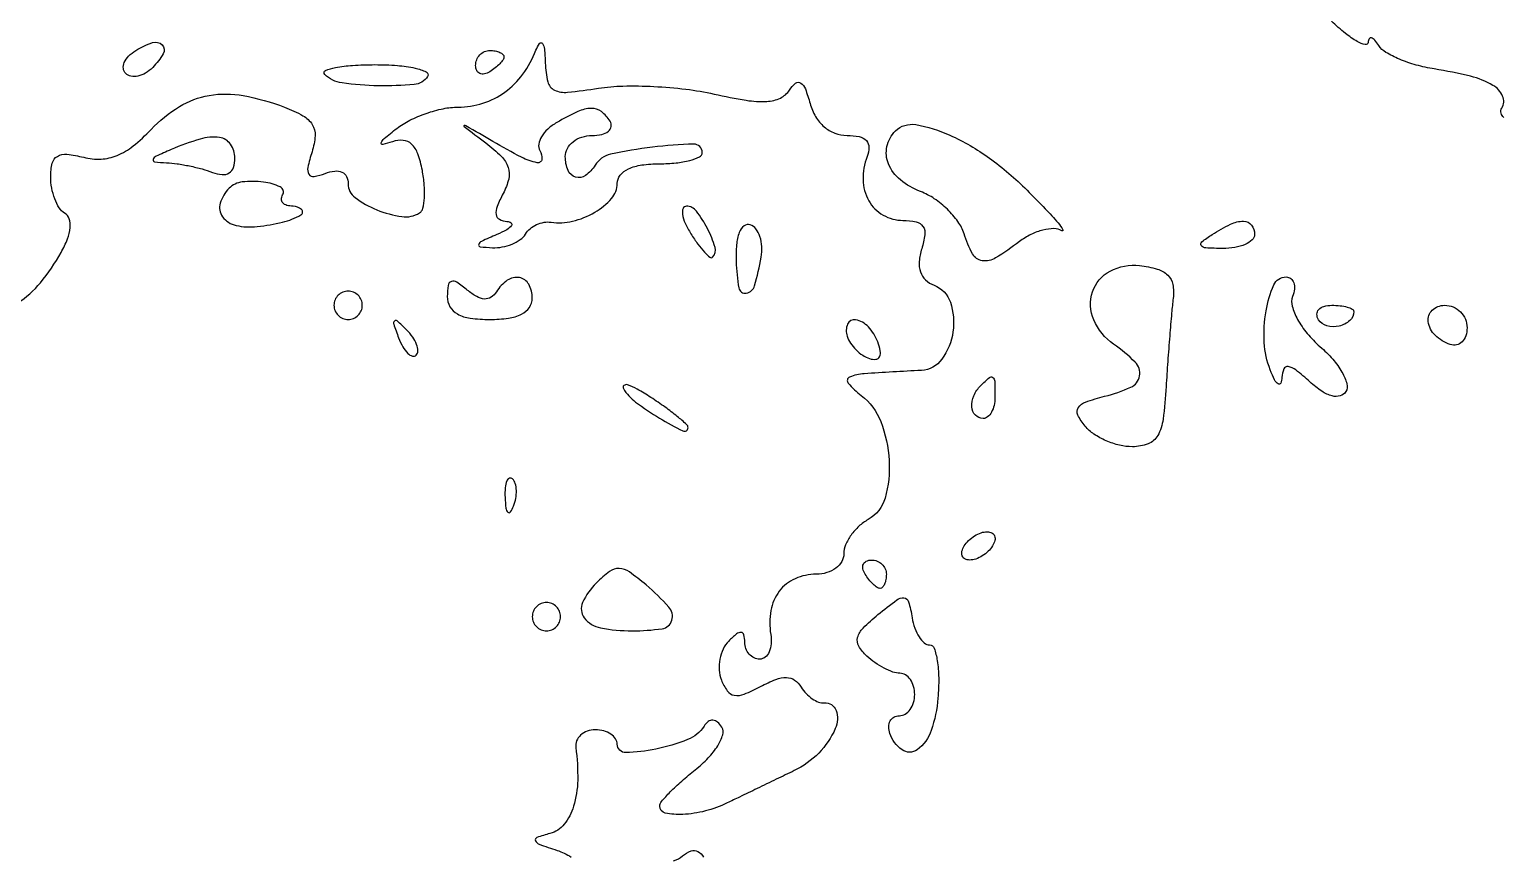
# Model space of a CAD drawing. Extents: x 0 to 4160, y 0 to 3120.
# Drawn here: x 397.5 to 501.5, y 2862.1 to 2920.5 of the extents above; entities that cross this region are included whole.
import ezdxf

# ---------------------------------------------------------------- set-up
doc = ezdxf.new("R2010")
doc.units = 0

msp = doc.modelspace()

# ---------------------------------------------------------------- linework, layer by layer
for points in [[(4159.499279, 606.274193, 0.000001), (4159.667734, 974.478125, 0.000057)], [(757.647081, 3119.740147, 0.000002), (520.492565, 3119.487217, 0.4139)], [(1964.75, 0.149832, 0.000016), (2717.930904, 0.232101, 0.000028), (3351.473438, 0.357111)], [(501.597055, 2914.273452, -0.183973), (501.397224, 2914.578796, -0.194704), (501.457295, 2914.930902, 0.24911), (501.512963, 2915.782277, 0.156872), (500.829499, 2916.539577, 0.070968), (499.241835, 2917.180522, 0.02149), (496.688709, 2917.695468, -0.028917), (495.414198, 2917.972279, -0.031782), (494.220869, 2918.388008, -0.033541), (493.259707, 2918.871211, -0.118036), (492.765313, 2919.348571, 0.034293), (492.480389, 2919.734065, 0.143906), (492.241942, 2919.890251, 0.350803), (492.083744, 2919.826929, 0.125328), (492.015313, 2919.575686, -0.477719), (491.807484, 2919.413421, -0.074019), (491.246457, 2919.635031, -0.039352), (490.411793, 2920.209282, -0.018227), (489.419436, 2921.075686, 0.012417)], [(396.67795, 2901.157528, 0.07488), (398.272824, 2902.595393, 0.043736), (399.729521, 2904.723611, 0.034539), (400.186231, 2905.684336, 0.071449), (400.376946, 2906.491389, 0.10507), (400.30267, 2907.107511, 0.173685), (399.979521, 2907.512657, -0.113918), (399.603718, 2907.884745, -0.049734), (399.287734, 2908.515965, -0.045703), (399.072535, 2909.2834, -0.045544), (399, 2910.078069, -0.05844), (399.112019, 2911.033205, -0.203875), (399.472735, 2911.522025, -0.16176), (400.141798, 2911.66609, -0.034325), (401.331423, 2911.452954, 0.073214), (402.552035, 2911.330808, 0.08661), (403.682728, 2911.582726, 0.071315), (404.822194, 2912.257105, 0.03372), (406.081423, 2913.416626, -0.065167), (408.083012, 2915.040077, -0.096516), (410.192327, 2915.831321, -0.087446), (412.597728, 2915.812056, -0.045247), (415.502042, 2914.999224, -0.035307), (416.810515, 2914.392933, -0.128766), (417.467928, 2913.767325, -0.156434), (417.664961, 2912.974906, -0.060244), (417.451742, 2911.847952, 0.02168), (417.15299, 2910.742633, 0.194389), (417.233086, 2910.256713, 0.309635), (417.590532, 2910.095844, 0.047225), (418.384601, 2910.317343, -0.060684), (419.054714, 2910.485021, -0.138241), (419.565916, 2910.407357, -0.176413), (419.883949, 2910.09603, -0.112172), (420, 2909.585247, 0.236547), (420.485021, 2908.617402, 0.063457), (422.027257, 2907.744704, 0.062083), (423.801416, 2907.26477, 0.1752), (425.039432, 2907.52437, 0.200307), (425.275804, 2907.85418, 0.040148), (425.383422, 2908.584995, 0.036686), (425.37656, 2909.514173, 0.027046), (425.238226, 2910.534132, 0.037251), (424.921515, 2911.70882, 0.118148), (424.483203, 2912.388118, 0.172141), (423.892473, 2912.653075, 0.103697), (423.122336, 2912.555546, -0.025193), (422.440573, 2912.35784, -0.588942), (422.332263, 2912.476894, -0.139656), (422.539367, 2912.777135, -0.007687), (423.44113, 2913.497546, -0.049108), (424.358008, 2914.07309, -0.031964), (425.511265, 2914.558654, -0.032064), (426.70964, 2914.890956, -0.051644), (427.762558, 2915, 0.076853), (429.514725, 2915.270918, 0.081253), (431.066602, 2916.057185, 0.077997), (432.335388, 2917.329503, 0.063658), (433.260338, 2919.017857, -0.056933), (433.513053, 2919.49419, -0.516206), (433.711605, 2919.497409, -0.136689), (433.85993, 2919.106035, -0.014356), (433.921053, 2918.119158, 0.048851), (434.095701, 2916.791254, 0.228475), (434.565904, 2916.206972, 0.137252), (435.493688, 2916.046637, 0.014801), (437.673678, 2916.334471, -0.035027), (439.402213, 2916.491941, -0.017765), (441.587671, 2916.459809, -0.017555), (443.851004, 2916.2662, -0.02501), (445.839128, 2915.924, 0.01431), (448.113602, 2915.482221, 0.054209), (449.55833, 2915.402804, 0.096115), (450.515396, 2915.642132, 0.14101), (451.165475, 2916.208686, -0.078224), (451.590694, 2916.68393, -0.328222), (451.950942, 2916.70213, -0.158333), (452.280178, 2916.289053, -0.022852), (452.616657, 2915.25, 0.06642), (453.007019, 2914.327029, 0.081679), (453.60574, 2913.610062, 0.087531), (454.36528, 2913.157433, 0.090949), (455.22362, 2913, -0.04996), (456.083877, 2912.913828, -0.154963), (456.587696, 2912.633891, -0.19664), (456.768561, 2912.164567, -0.086696), (456.638374, 2911.5, 0.097374), (456.353514, 2909.862841, 0.123453), (456.757981, 2908.387213, 0.135828), (457.768561, 2907.37217, 0.130127), (459.174376, 2907, -0.052679), (460.107271, 2906.901439, -0.196632), (460.584934, 2906.575471, -0.180943), (460.720057, 2905.986828, -0.043768), (460.498437, 2904.995074, 0.05557), (460.319109, 2904.093322, 0.102629), (460.407654, 2903.354411, 0.121674), (460.763449, 2902.794356, 0.099393), (461.364865, 2902.413483, -0.22311), (462.516819, 2901.214412, -0.118897), (462.704947, 2899.12152, -0.119919), (461.918758, 2897.185447, -0.2275), (460.473961, 2896.39806, 0.002993), (456.43634, 2896.165308, 0.082888), (455.408595, 2895.92579, 0.510995), (455.305446, 2895.488453, 0.052051), (456.221901, 2894.628501, -0.13937), (457.60363, 2892.789052, -0.077806), (458.197409, 2890.030165, -0.082246), (457.911587, 2887.379872, -0.199859), (456.719373, 2885.862829, 0.058102), (456.061756, 2885.38709, 0.052362), (455.505066, 2884.75724, 0.055644), (455.12582, 2884.076071, 0.099537), (455, 2883.45031, -0.132844), (454.850417, 2882.89724, -0.100538), (454.429836, 2882.426029, -0.087692), (453.800701, 2882.109, -0.073089), (453.059017, 2882, 0.104211), (451.561863, 2881.684535, 0.127407), (450.442809, 2880.800158, 0.119313), (449.846647, 2879.432455, 0.08435), (449.837817, 2877.75, -0.058086), (449.869316, 2877.080473, -0.087182), (449.728931, 2876.514062, -0.115639), (449.444717, 2876.137964, -0.175109), (449.062858, 2876, -0.112138), (448.657403, 2876.092092, -0.100144), (448.312215, 2876.3525, -0.094397), (448.080634, 2876.741803, -0.08732), (448, 2877.2, 0.054631), (447.942936, 2877.720709, 0.335061), (447.75, 2877.885165, 0.190544), (447.428905, 2877.779717, 0.022883), (446.867217, 2877.267217, 0.087527), (446.480028, 2876.714165, 0.062746), (446.248711, 2875.994152, 0.061613), (446.200568, 2875.224283, 0.076597), (446.352381, 2874.524093, 0.065367), (446.768874, 2873.756163, 0.196663), (447.265767, 2873.44814, 0.13803), (447.962956, 2873.523572, 0.027331), (449.112337, 2874.060121, -0.028083), (450.197569, 2874.564739, -0.098768), (450.95124, 2874.703596, -0.151284), (451.517844, 2874.518976, -0.100825), (451.988977, 2874.017835, 0.05257), (452.335912, 2873.569537, 0.052567), (452.768717, 2873.203436, 0.057566), (453.218113, 2872.968301, 0.116249), (453.611803, 2872.91459, -0.346375), (454.447624, 2872.377655, -0.189277), (454.394422, 2871.088113, -0.090595), (453.22389, 2869.362599, -0.086129), (451.5, 2868.126148, -0.000042), (450.224142, 2867.509384, -0.000035), (448.871173, 2866.855598, -0.000035), (447.634942, 2866.258436, -0.000097), (446.763569, 2865.837803, -0.048823), (445.220157, 2865.270967, -0.051494), (443.623624, 2865.027219, -0.064067), (442.390172, 2865.125303, -0.354717), (442, 2865.60608, -0.178674), (442.123761, 2865.941355, -0.016078), (442.737174, 2866.613985, -0.019313), (443.548257, 2867.385864, -0.013876), (444.509528, 2868.186155, 0.035569), (445.423994, 2869.017169, 0.050936), (446.09549, 2869.881878, 0.063372), (446.451086, 2870.653322, 0.218093), (446.384528, 2871.186838, 0.073489), (446.078957, 2871.549412, 0.167847), (445.752549, 2871.684041, 0.17903), (445.427515, 2871.585024, 0.085263), (445.125, 2871.260735, -0.153791), (443.968831, 2870.316097, -0.043496), (441.71595, 2869.636644, -0.046232), (439.598404, 2869.395088, -0.420432), (439, 2869.980948, 0.149584), (438.881075, 2870.369573, 0.098678), (438.546498, 2870.700653, 0.081946), (438.046403, 2870.923922, 0.064181), (437.456163, 2871, 0.081331), (436.878809, 2870.905461, 0.103076), (436.41351, 2870.632812, 0.116153), (436.132962, 2870.226293, 0.126145), (436.074646, 2869.75, -0.036323), (436.205306, 2867.440665, -0.06908), (435.920324, 2865.605216, -0.096052), (435.252885, 2864.334047, -0.160054), (434.25, 2863.679321, 0.019478), (433.331509, 2863.395293, 0.43158), (433.22966, 2863.165423, 0.210027), (433.490932, 2862.917606, 0.008544), (434.75, 2862.489366, -0.066513), (435.742308, 2862.017845, -0.094372)], [(442.977879, 2861.751002, 0.099078), (443.613866, 2862.0945, -0.081267), (444.210494, 2862.444514, -0.214378), (444.69406, 2862.41838, -0.157237), (445.099023, 2862.011079, -0.04084)]]:
    msp.add_lwpolyline(points, format="xyb")
for points in [[(406.2, 2917.8, -0.061357), (405.69893, 2917.408834, -0.07985), (405.15934, 2917.192743, -0.097607), (404.66676, 2917.179462, -0.155678), (404.295627, 2917.37104, -0.174419), (404.13009, 2917.72263, -0.126366), (404.198233, 2918.153851, -0.093351), (404.502751, 2918.604464, -0.059262), (405, 2919, -0.056674), (406.185149, 2919.558448, -0.28553), (406.866939, 2919.39943, -0.340214), (406.948567, 2918.772805, -0.064859)], [(431, 2918.559017, -0.151918), (430.934461, 2918.34829, -0.038439), (430.70625, 2918.066025, -0.035638), (430.382774, 2917.768994, -0.029505), (430, 2917.5, -0.082592), (429.6179, 2917.343488, -0.161196), (429.29375, 2917.3746, -0.182303), (429.078288, 2917.586039, -0.108972), (429, 2917.940983, -0.093332), (429.076123, 2918.345238, -0.09642), (429.29375, 2918.688914, -0.099167), (429.618444, 2918.918938, -0.105053), (430, 2919, -0.042167), (430.382849, 2918.967655, -0.061769), (430.70625, 2918.870461, -0.081139), (430.92554, 2918.727648, -0.210953)], [(425.607342, 2917.173683, -0.236179), (424.67181, 2916.595764, -0.027266), (422.129662, 2916.506784, -0.029581), (419.571351, 2916.708476, -0.163324), (418.351243, 2917.315423, -0.527426), (418.400356, 2917.577435, -0.056019), (419.109056, 2917.798906, -0.0325), (420.317256, 2917.951936, -0.015254), (421.89235, 2918, -0.018479), (423.478024, 2917.941378, -0.036256), (424.726724, 2917.757269, -0.053818), (425.51194, 2917.491471, -0.449708)], [(434.728968, 2913.908131, 0.051962), (434.094167, 2913.444276, 0.073147), (433.648566, 2912.904255, 0.094539), (433.452394, 2912.375621, 0.182072), (433.537985, 2911.93854, -0.167451), (433.678342, 2911.315997, -0.437698), (433.350383, 2911.074068, -0.072831), (432.243911, 2911.459238, -0.01141), (430.214817, 2912.576212, 0.000323), (428.318335, 2913.675663, 0.187516), (428.193537, 2913.695036, 0.639531), (428.181402, 2913.639764, 0.000461), (429.727796, 2912.468983, -0.033958), (430.809529, 2911.529759, -0.115622), (431.300128, 2910.743203, -0.14286), (431.33609, 2909.920125, -0.062898), (430.942613, 2908.892771, 0.026974), (430.5125, 2907.973105, 0.131071), (430.442561, 2907.406762, 0.244169), (430.677459, 2907.075461, 0.1055), (431.214816, 2906.929715, -0.148539), (431.508395, 2906.822698, -0.417434), (431.534977, 2906.627618, -0.104734), (431.194891, 2906.337292, -0.02302), (430.5, 2906, 0.007086), (429.414842, 2905.515361, 0.206801), (429.217153, 2905.2939, 0.479221), (429.320418, 2905.13381, 0.015651), (430.190983, 2905.070285, 0.056324), (430.884863, 2905.119626, 0.0517), (431.571602, 2905.322187, 0.055225), (432.149971, 2905.638505, 0.101954), (432.51639, 2906.02652, -0.081933), (432.846603, 2906.405245, -0.063703), (433.309489, 2906.69738, -0.063946), (433.828982, 2906.862662, -0.084174), (434.325407, 2906.868801, 0.09957), (435.838794, 2906.933766, 0.072249), (437.405489, 2907.569784, 0.078646), (438.596633, 2908.546588, 0.183772), (439, 2909.606989, -0.175193), (439.210442, 2910.189154, -0.111041), (439.788402, 2910.633916, -0.074083), (440.730014, 2910.911644, -0.034744), (442, 2911, 0.02517), (443.149626, 2911.057908, 0.039945), (444.11875, 2911.234765, 0.047778), (444.806492, 2911.490369, 0.287412), (445, 2911.799199, 0.422281), (444.398159, 2912.384733, 0.023043), (441.480769, 2912.169786, 0.024691), (438.523302, 2911.665177, 0.202412), (437.431715, 2910.889512, -0.098718), (436.76308, 2910.17232, -0.23065), (436.058281, 2910.051152, -0.228621), (435.523849, 2910.531965, -0.097469), (435.333333, 2911.5, -0.125346), (435.479034, 2912.072062, -0.10078), (435.889211, 2912.559375, -0.090208), (436.502772, 2912.886896, -0.077755), (437.225684, 2913, 0.052649), (437.906811, 2913.07192, 0.114234), (438.380609, 2913.29375, 0.187549), (438.5747, 2913.621513, 0.181305), (438.5, 2914, 0.092076), (437.879132, 2914.683787, 0.170193), (437.173455, 2914.912014, 0.103339), (436.222773, 2914.689112, 0.022743)], [(467.931013, 2909.135654, -0.005454), (469.223821, 2907.814331, -0.0141), (470.118498, 2906.825368, -0.042866), (470.468138, 2906.337173, -0.784229), (470.389098, 2906.259524, 0.141305), (469.832679, 2906.41521, 0.060263), (469.058802, 2906.315366, 0.05295), (468.204227, 2905.999064, 0.046943), (467.397322, 2905.49977, -0.023855), (465.708767, 2904.344002, -0.175253), (464.766521, 2904.147552, -0.23913), (464.085881, 2904.624156, -0.045817), (463.481819, 2906.057284, 0.077667), (463.055741, 2906.912203, 0.04585), (462.311429, 2907.779893, 0.044592), (461.386533, 2908.529394, 0.057208), (460.414431, 2909.032533, -0.080151), (458.989935, 2909.854365, -0.124751), (458.148502, 2910.986066, -0.153454), (458.042271, 2912.209904, -0.142822), (458.648458, 2913.315125, -0.245817), (460.073994, 2913.761289, -0.061153), (462.484801, 2913.013139, -0.050741), (465.272893, 2911.400241, -0.039908)], [(407.5, 2912, 0.007727), (406.441403, 2911.525595, 0.200434), (406.234852, 2911.29866, 0.48304), (406.336719, 2911.135163, 0.017882), (407.168213, 2911.070285, -0.025665), (407.921589, 2910.999695, -0.015178), (408.811038, 2910.842343, -0.015166), (409.691624, 2910.630782, -0.025079), (410.418213, 2910.393011, 0.067159), (411.103551, 2910.230887, 0.16701), (411.59835, 2910.348199, 0.176865), (411.898658, 2910.737605, 0.076855), (412, 2911.393011, 0.152574), (411.692633, 2912.376833, 0.210816), (410.913953, 2912.853843, 0.106822), (409.55296, 2912.746429, 0.028573)], [(411.597196, 2909.263863, 0.125388), (410.971176, 2908.209786, 0.234417), (411.139004, 2907.255383, 0.181803), (412.085386, 2906.640024, 0.081728), (413.588304, 2906.55915, 0.032647), (415.370547, 2906.873542, 0.070023), (416.664372, 2907.389853, 0.508406), (416.706312, 2907.767566, 0.187316), (416.10765, 2908, -0.066754), (415.674309, 2908.058114, -0.139827), (415.385871, 2908.232772, -0.190981), (415.285195, 2908.491534, -0.137661), (415.371705, 2908.792414, 0.444499), (415.207215, 2909.358125, 0.081941), (414.030409, 2909.70645, 0.059811), (412.528166, 2909.71363, 0.169263)], [(444.203671, 2906.045478, 0.01756), (444.69411, 2905.318298, 0.030493), (445.157205, 2904.756569, 0.033321), (445.544586, 2904.392955, 0.38572), (445.735684, 2904.40235, 0.276739), (445.908421, 2905.091966, 0.045201), (445.369065, 2906.423464, 0.045225), (444.588155, 2907.653666, 0.232774), (443.884537, 2908, 0.31296), (443.646578, 2907.834884, 0.130593), (443.60642, 2907.425859, 0.067431), (443.798919, 2906.795782, 0.03178)], [(484, 2906, -0.210568), (483.832025, 2905.618823, -0.082215), (483.339063, 2905.298248, -0.062416), (482.611405, 2905.082804, -0.042523), (481.75, 2905.015313, -0.011293), (480.555791, 2905.050422, -0.220444), (480.237851, 2905.218347, -0.409657), (480.271114, 2905.479509, -0.023197), (481, 2906, -0.031558), (482.301377, 2906.729028, -0.112355), (483.227035, 2906.939692, -0.234725), (483.775753, 2906.667076, -0.163584)], [(447.391693, 2904.090398, 0.033071), (447.583477, 2902.224517, 0.414835), (448.10758, 2901.853673, 0.28747), (448.701404, 2902.385642, 0.026584), (449.166426, 2904.396256, 0.057271), (449.211514, 2905.150428, 0.068115), (449.076447, 2905.850005, 0.080118), (448.790199, 2906.391039, 0.147566), (448.391693, 2906.682359, 0.259826), (447.956233, 2906.607529, 0.131753), (447.61825, 2906.144181, 0.071231), (447.419972, 2905.2818, 0.030028)], [(478.252169, 2901.5, 0.008374), (478.140055, 2900.451662, 0.002468), (478.003063, 2898.841106, 0.002477), (477.866898, 2897.028113, 0.002662), (477.752169, 2895.256956, -0.016727), (477.537493, 2892.950589, -0.09634), (477.155609, 2891.791817, -0.1763), (476.483205, 2891.212294, -0.090007), (475.372445, 2891.006956, -0.059455), (474.468996, 2891.111772, -0.044019), (473.514217, 2891.430565, -0.044797), (472.653286, 2891.900637, -0.072318), (472.034194, 2892.458799, -0.056769), (471.519924, 2893.24493, -0.26726), (471.549187, 2893.763023, -0.166092), (472.064735, 2894.165528, -0.021953), (473.411749, 2894.567207, 0.044341), (475.259629, 2895.209516, 0.249418), (475.878447, 2896.008862, 0.244289), (475.567446, 2896.982184, 0.042856), (474.04468, 2898.256151, -0.138107), (472.645897, 2899.967256, -0.184666), (472.555276, 2901.952769, -0.194732), (473.800442, 2903.41837, -0.15046), (475.880703, 2903.80381, -0.040538), (477.128154, 2903.555475, -0.123977), (477.869359, 2903.126914, -0.155575), (478.223591, 2902.4647, -0.0766)], [(427, 2901.622445, 0.129555), (427.191468, 2900.8959, 0.140841), (427.712265, 2900.385204, 0.091631), (428.625436, 2900.089654, 0.032577), (430, 2900, 0.033607), (431.322075, 2900.088963, 0.082504), (432.25, 2900.375, 0.12651), (432.797909, 2900.851045, 0.152103), (433, 2901.5, 0.12513), (432.750634, 2902.480824, 0.227899), (432.094665, 2902.953816, 0.199371), (431.238487, 2902.765049, 0.102011), (430.469989, 2901.951442, -0.110253), (430.092663, 2901.564792, -0.160707), (429.63606, 2901.443671, -0.115588), (429.081807, 2901.608797, -0.043282), (428.410972, 2902.073886, 0.025852), (427.676516, 2902.621901, 0.228612), (427.286976, 2902.676732, 0.285615), (427.058351, 2902.407886, 0.037094)], [(486.68241, 2901.614757, 0.16226), (486.651868, 2900.93183, 0.056136), (487.031268, 2900.006679, 0.048631), (487.712146, 2899.00827, 0.039869), (488.616468, 2898.085681, -0.034747), (489.513627, 2897.188941, -0.048807), (490.169721, 2896.267254, -0.059432), (490.51612, 2895.453319, -0.212415), (490.441769, 2894.905781, -0.185895), (490.037663, 2894.598815, -0.137101), (489.470502, 2894.593409, -0.083521), (488.747241, 2894.924785, -0.034834), (487.900723, 2895.589845, 0.01538), (486.907613, 2896.434522, 0.129593), (486.374782, 2896.670107, 0.344596), (486.0664, 2896.499566, 0.088216), (485.929715, 2895.904988, -0.07965), (485.843886, 2895.500216, -0.473779), (485.66579, 2895.441595, -0.138212), (485.413976, 2895.723436, -0.020307), (485.10304, 2896.431278, -0.079893), (484.681642, 2898.371751, -0.055897), (484.810004, 2900.610186, -0.061595), (485.358836, 2902.436068, -0.297261), (486.223566, 2903, -0.164094), (486.556554, 2902.887693, -0.151226), (486.766896, 2902.593085, -0.109365), (486.812774, 2902.144863, -0.062718)], [(419, 2901, 0.099038), (419.076342, 2900.618362, 0.097945), (419.29375, 2900.29375, 0.097945), (419.618362, 2900.076342, 0.099038), (420, 2900, 0.099038), (420.381638, 2900.076342, 0.097945), (420.70625, 2900.29375, 0.097945), (420.923658, 2900.618362, 0.099038), (421, 2901, 0.099038), (420.923658, 2901.381638, 0.097945), (420.70625, 2901.70625, 0.097945), (420.381638, 2901.923658, 0.099038), (420, 2902, 0.099038), (419.618362, 2901.923658, 0.097945), (419.29375, 2901.70625, 0.097945), (419.076342, 2901.381638, 0.099038)], [(491, 2900.559017, -0.211827), (490.716404, 2899.919648, -0.127879), (489.969093, 2899.529206, -0.122608), (489.101938, 2899.54388, -0.191362), (488.510081, 2899.983688, -0.136093), (488.397824, 2900.36964, -0.190788), (488.524436, 2900.701458, -0.140899), (488.890269, 2900.925389, -0.067432), (489.440983, 2901, -0.026751), (490.038367, 2900.968016, -0.042195), (490.542039, 2900.870461, -0.051652), (490.89701, 2900.729146, -0.279105)], [(499, 2899.416667, -0.077096), (498.910766, 2898.841384, -0.119977), (498.651172, 2898.414714, -0.144529), (498.264262, 2898.204183, -0.134046), (497.8125, 2898.229167, -0.113253), (496.749304, 2898.877068, -0.165501), (496.257027, 2899.846361, -0.244413), (496.540134, 2900.653027, -0.190724), (497.416667, 2901, -0.099038), (498.020927, 2900.879125, -0.097945), (498.534896, 2900.534896, -0.097945), (498.879125, 2900.020927, -0.099038)], [(423.564293, 2898.706872, 0.036269), (423.866277, 2898.059266, 0.070189), (424.210949, 2897.604915, 0.120343), (424.538684, 2897.40751, 0.278911), (424.806872, 2897.473539, 0.20742), (424.927901, 2897.779789, 0.082976), (424.837219, 2898.231185, 0.063152), (424.558688, 2898.753423, 0.043285), (424.124088, 2899.266667, 0.011214), (423.463552, 2899.893514, 0.400052), (423.270328, 2899.888819, 0.286372), (423.21821, 2899.663782, 0.008399)], [(455.229167, 2898.8125, 0.068669), (455.468118, 2898.328838, 0.047422), (455.857752, 2897.857485, 0.047417), (456.329275, 2897.467931, 0.068602), (456.81318, 2897.22894, 0.108271), (457.25556, 2897.181849, 0.257062), (457.517614, 2897.366128, 0.161356), (457.573751, 2897.780247, 0.045328), (457.393691, 2898.41644, 0.096137), (456.733914, 2899.473274, 0.16139), (455.824876, 2899.971061, 0.352314), (455.261212, 2899.665692, 0.181604)], [(465.666667, 2894.5, -0.053595), (465.604977, 2893.926139, -0.073362), (465.421875, 2893.440625, -0.093122), (465.151326, 2893.114688, -0.17482), (464.833333, 2893, -0.205037), (464.283311, 2893.235448, -0.174374), (464.025933, 2893.817117, -0.123462), (464.164473, 2894.603555, -0.091591), (464.666667, 2895.333333, -0.018617), (465.276742, 2895.899594, -0.366638), (465.514261, 2895.901518, -0.21365), (465.647399, 2895.629444, -0.008529)], [(439.43257, 2895.109104, 0.093576), (440.294382, 2894.165609, 0.025145), (441.983831, 2893.02529, 0.022163), (443.637676, 2892.123659, 0.554644), (444, 2892.349806, 0.214292), (443.894035, 2892.585697, 0.010584), (443.229457, 2893.151433, 0.015547), (442.381999, 2893.799658, 0.01046), (441.376876, 2894.488717, 0.015861), (440.409241, 2895.079745, 0.05198), (439.723698, 2895.379934, 0.26008), (439.466554, 2895.327804, 0.369416)], [(431.078947, 2887.416667, 0.018894), (431.137993, 2886.670344, 0.168741), (431.279315, 2886.37858, 0.470617), (431.461564, 2886.395823, 0.054073), (431.683114, 2886.8125, 0.051402), (431.839148, 2887.359369, 0.05415), (431.876576, 2887.916927, 0.060344), (431.797407, 2888.402231, 0.126455), (431.604167, 2888.729167, 0.296942), (431.385309, 2888.77538, 0.208169), (431.200665, 2888.592839, 0.077125), (431.089945, 2888.112848, 0.028489)], [(465.5, 2884, -0.064269), (465.189439, 2883.617474, -0.051777), (464.769763, 2883.29375, -0.053414), (464.310186, 2883.073533, -0.085235), (463.881966, 2883, -0.117858), (463.550471, 2883.079239, -0.186277), (463.357263, 2883.29375, -0.154201), (463.338175, 2883.617617, -0.076764), (463.5, 2884, -0.064269), (463.810561, 2884.382526, -0.051777), (464.230237, 2884.70625, -0.053414), (464.689814, 2884.926467, -0.085235), (465.118034, 2885, -0.117858), (465.449529, 2884.920761, -0.186277), (465.642737, 2884.70625, -0.154201), (465.661825, 2884.382383, -0.076764)], [(437.524017, 2881.381159, 0.087817), (436.558044, 2879.999694, 0.276319), (436.670968, 2878.919399, 0.187788), (437.815115, 2878.208106, 0.046272), (440.059017, 2878, 0.035102), (442.165973, 2878.148101, 0.292522), (442.858462, 2878.742733, 0.264137), (442.644549, 2879.68011, 0.030474), (441.033208, 2881.239538, 0.023456), (439.854985, 2882.15622, 0.144482), (439.135203, 2882.400604, 0.171648), (438.464027, 2882.193244, 0.036458)], [(458, 2882, -0.042167), (457.967655, 2881.617151, -0.061769), (457.870461, 2881.29375, -0.081139), (457.727648, 2881.07446, -0.210953), (457.559017, 2881, -0.151918), (457.34829, 2881.065539, -0.038439), (457.066025, 2881.29375, -0.035638), (456.768994, 2881.617226, -0.029505), (456.5, 2882, -0.082592), (456.343488, 2882.3821, -0.161196), (456.3746, 2882.70625, -0.182303), (456.586039, 2882.921712, -0.108972), (456.940983, 2883, -0.093332), (457.345238, 2882.923877, -0.09642), (457.688914, 2882.70625, -0.099167), (457.918938, 2882.381556, -0.105053)], [(433, 2879, 0.099038), (433.076342, 2878.618362, 0.097945), (433.29375, 2878.29375, 0.097945), (433.618362, 2878.076342, 0.099038), (434, 2878, 0.099038), (434.381638, 2878.076342, 0.097945), (434.70625, 2878.29375, 0.097945), (434.923658, 2878.618362, 0.099038), (435, 2879, 0.099038), (434.923658, 2879.381638, 0.097945), (434.70625, 2879.70625, 0.097945), (434.381638, 2879.923658, 0.099038), (434, 2880, 0.099038), (433.618362, 2879.923658, 0.097945), (433.29375, 2879.70625, 0.097945), (433.076342, 2879.381638, 0.099038)], [(461.044576, 2877, -0.319219), (461.375775, 2876.764558, -0.044223), (461.593642, 2875.898438, -0.03735), (461.694848, 2874.687434, -0.022658), (461.642221, 2873.25, -0.06098), (461.16948, 2870.961567, -0.153734), (460.177496, 2869.602749, -0.324092), (459.105439, 2869.593856, -0.158948), (458.25, 2870.75, -0.080675), (458.172575, 2871.227497, -0.123041), (458.273958, 2871.632812, -0.143888), (458.537294, 2871.901267, -0.127994), (458.916667, 2872, 0.137303), (459.329784, 2872.115625, 0.100211), (459.681771, 2872.440625, 0.086171), (459.918733, 2872.926738, 0.070529), (460, 2873.5, 0.067724), (459.921982, 2874.073357, 0.084386), (459.693852, 2874.559375, 0.09967), (459.355229, 2874.884381, 0.142503), (458.957794, 2875, -0.085528), (458.466601, 2875.084641, -0.034335), (457.839338, 2875.357212, -0.032721), (457.18884, 2875.750674, -0.035504), (456.61381, 2876.216042, -0.072786), (456.054933, 2876.915529, -0.200944), (455.973454, 2877.528283, -0.130928), (456.360116, 2878.19617, -0.02522), (457.406017, 2879.142015, -0.010098), (458.737751, 2880.185394, -0.185501), (459.24527, 2880.329992, -0.312887), (459.570475, 2880.05843, -0.026044), (459.819551, 2878.925973, 0.043346), (460.008587, 2878.188899, 0.057266), (460.311217, 2877.565755, 0.070139), (460.674452, 2877.140202, 0.183052)]]:
    msp.add_lwpolyline(points, format="xyb", close=True)

doc.saveas('drawing.dxf')
